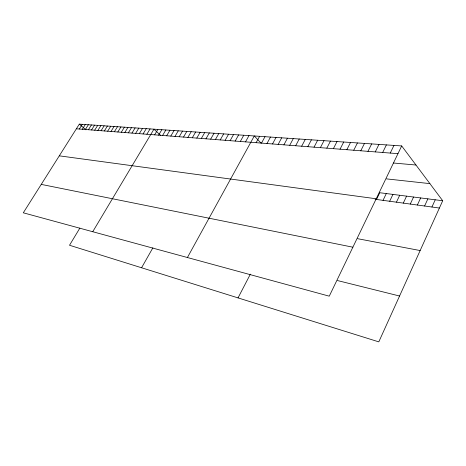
<?xml version="1.0" encoding="UTF-8"?>
<svg xmlns="http://www.w3.org/2000/svg" width="466" height="466" viewBox="0 0 466 466"><rect width="100%" height="100%" fill="white"/><g stroke="black" fill="none" stroke-linecap="round" stroke-linejoin="round"><path stroke-width="0.7" d="M401.692 145.934L329.264 296.178L23.3 212.805L79.319 124.131L401.692 145.934L442.7 200.741L378.8 341.869L69.516 245.256L79.872 228.084M431.93 207.015L435.227 199.792M424.59 206.013L427.881 198.854M417.373 205.028L420.658 197.934M410.278 204.061L413.558 197.031M403.3 203.112L406.573 196.139M396.438 202.174L399.7 195.266M389.687 201.26L392.943 194.404M383.046 200.351L386.297 193.559M376.511 199.46L379.755 192.726L442.7 200.741M390.258 153.064L393.968 145.409M382.685 152.475L386.39 144.897M375.258 151.904L378.951 144.396M367.959 151.339L371.647 143.901M360.795 150.786L364.47 143.417M353.758 150.238L357.428 142.94M346.844 149.708L350.502 142.474M340.058 149.178L343.704 142.014M333.382 148.666L337.017 141.559M326.823 148.159L330.452 141.116M320.381 147.658L323.992 140.68M238.033 297.896L250.376 274.148M314.043 147.169L317.643 140.249M307.81 146.691L311.405 139.829M301.683 146.213L305.265 139.41M295.66 145.747L299.23 139.002M289.73 145.293L293.289 138.6M283.899 144.839L287.446 138.204M278.161 144.396L281.697 137.82M272.517 143.959L276.041 137.435M266.966 143.534L270.472 137.056M261.496 143.109L264.997 136.689M256.114 142.695L259.603 136.322M187.414 257.523L254.29 135.961L260.983 143.05M245.518 141.874L248.984 135.606M240.305 141.472L243.759 135.251M235.173 141.076L238.615 134.901M230.122 140.685L233.548 134.563M225.142 140.301L228.556 134.225M220.243 139.922L223.645 133.893M141.571 267.764L152.895 247.796M215.409 139.544L218.799 133.561M210.655 139.177L214.028 133.241M205.966 138.816L209.327 132.921M201.341 138.46L204.696 132.612M196.792 138.105L200.13 132.303M192.301 137.761L195.633 131.994M187.88 137.418L191.194 131.697M183.517 137.08L186.819 131.4M174.977 136.422L178.257 130.824M179.218 136.748L182.509 131.109M170.795 136.095L174.063 130.538M166.671 135.781L169.927 130.259M162.605 135.466L165.849 129.979M158.597 135.152L161.824 129.711M92.734 231.73L153.937 129.175L160.514 135.286M154.636 134.849L157.852 129.443M146.877 134.249L150.075 128.913M143.079 133.958L146.26 128.657M139.328 133.666L142.497 128.4M131.965 133.095L135.111 127.905M135.623 133.381L138.781 128.15M128.36 132.816L131.494 127.655M124.801 132.542L127.923 127.416M117.811 132L120.91 126.944M121.282 132.268L124.393 127.177M114.38 131.738L117.467 126.711M107.652 131.22L110.716 126.251M110.995 131.476L114.071 126.478M104.349 130.963L107.401 126.03M97.866 130.463L100.895 125.587M101.087 130.707L104.128 125.808M94.685 130.212L97.703 125.371M88.435 129.729L91.429 124.946M91.54 129.973L94.546 125.156M82.331 129.257L85.301 124.533M85.365 129.496L88.348 124.737M79.331 129.03L82.29 124.329M76.366 128.797L397.97 153.658M393.455 163.013L415.975 165.022M386.465 178.88L429.897 183.627M59.287 155.836L376.213 198.778M375.083 199.267L439.397 208.034M357.608 238.697L420.146 250.551M41.247 184.39L352.873 247.196M337.442 280.544L399.56 296.021M79.319 124.131L85.994 129.828"/></g></svg>
